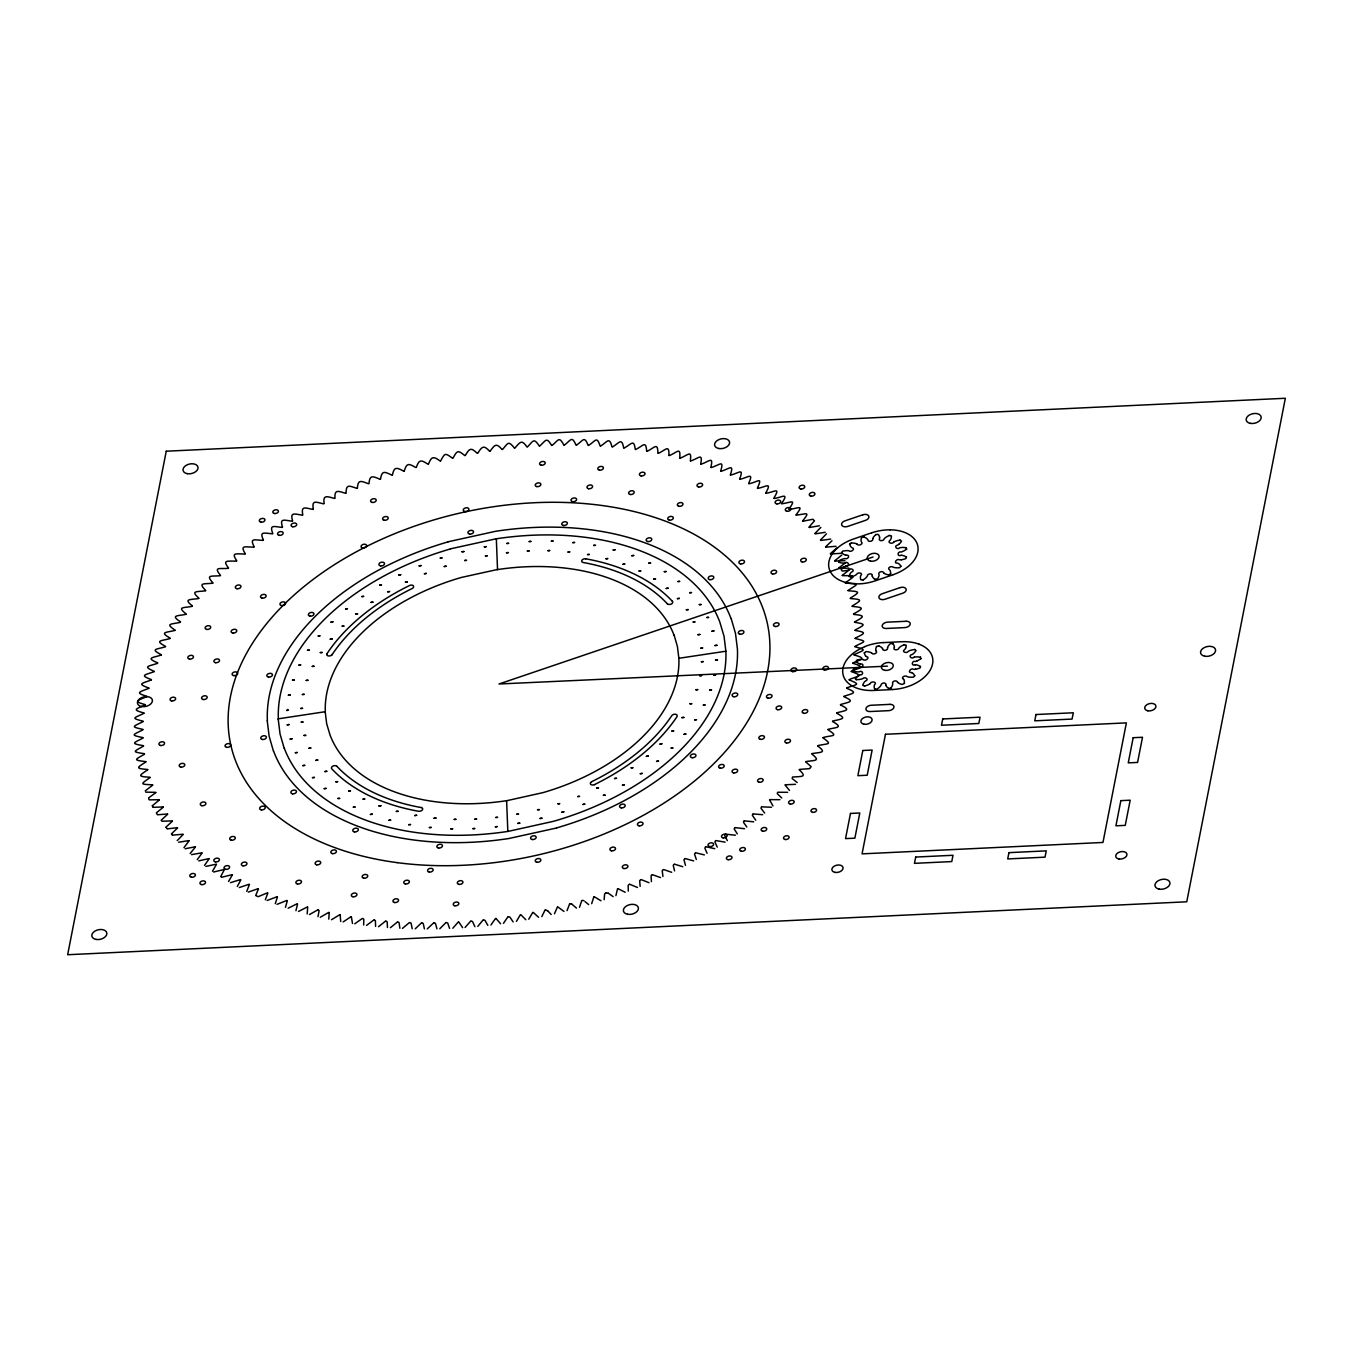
<?xml version="1.0" encoding="UTF-8"?>
<svg xmlns="http://www.w3.org/2000/svg" width="1353" height="1353" viewBox="0 0 1353 1353"><rect width="100%" height="100%" fill="white"/><g stroke="black" fill="none" stroke-linecap="round" stroke-linejoin="round"><path stroke-width="1.5" d="M143.553 746.078C133.406 751.879 131.427 751.659 144.467 753.722M854.504 621.974C864.685 616.478 865.362 615.547 853.608 614.414M628.282 891.103L628.147 885.42L629.179 884.388M887.585 647.681C888.633 650.37 882.528 651.723 882.494 648.611M142.894 729.368C130.125 726.612 132.898 726.764 143.215 721.555M855.164 638.515C868.457 641.643 864.652 641.237 854.842 646.43M872.262 575.955C873.226 572.742 866.867 573.435 867.205 576.243A10.3 6.562 -13 0 1 863.129 579.811M142.995 738.078C133 743.254 130.429 743.423 143.519 745.706M855.062 630.058C864.127 625.035 867.544 624.291 854.538 622.279M885.978 685.142C886.807 681.929 880.803 682.538 880.938 685.362A6.156 3.924 -13 0 1 880.211 686.394A14.748 9.403 -13 0 1 876.964 689.1L874.664 688.897M145.228 704.609C132.729 701.243 137.566 700.55 146.784 696.694M144.534 754.179C134.505 759.946 133.017 760.014 145.87 761.654M143.232 721.25C130.176 717.868 134.015 718.274 143.959 713.302M854.825 646.734C867.696 650.167 864.313 649.728 854.081 654.683M846.657 688.271C858.09 693.007 853.828 693.057 843.849 696.288M142.894 729.842C132.763 735.034 129.905 734.882 142.978 737.622M855.164 638.21C864.364 633.424 867.933 632.511 855.062 630.447M146.868 696.288C134.691 692.702 139.325 692.059 148.83 688.356M851.206 671.595C865.446 676.551 857.21 675.688 849.227 679.629M604.148 899.711L604.605 893.961L605.738 892.98M144.01 712.98C131.85 709.716 135.418 709.226 145.16 704.998M854.047 654.987C866.613 658.319 862.064 659.114 852.914 662.885M328.779 919.144L329.236 912.514M852.847 663.291C865.734 667.063 859.916 667.858 851.325 671.122M157.726 662.885C145.532 657.761 152.348 657.829 161.261 655.072M151.435 679.629C139.021 675.079 145.228 674.927 154.208 671.68M579.507 907.271L581.773 900.54M288.51 710.122L286.751 710.545L287.699 709.462M906.51 556.895L905.969 558.552A14.748 9.403 -13 0 1 901.504 559.736M843.731 696.609C855.417 701.717 849.684 701.784 840.568 704.524M567.025 910.654L569.63 903.922M148.915 688.051C137.11 683.772 141.321 683.62 151.299 680.018M849.143 679.933C861.895 684.939 856.449 684.144 846.775 687.882M920.598 666.42L920.057 667.959A14.748 9.403 -13 0 1 915.541 669.211M295.952 910.687L297.542 904.024M554.459 913.765L557.402 907.051M170.224 638.126C159.011 631.952 166.115 632.612 174.909 630.447M827.918 729.69C839.131 737.013 832.281 734.899 823.131 737.537M285.483 907.322L287.326 900.608M894.282 647.377C892.151 650.539 898.866 650.624 899.068 647.85A10.3 6.562 -13 0 1 904.075 644.84M541.826 916.573L545.107 909.892M154.327 671.376C142.606 666.302 147.883 666.505 157.523 663.359M275.268 903.669L277.45 896.954M165.624 646.43C154.157 640.29 161.125 641.051 169.954 638.599M832.484 721.47C843.612 727.745 836.881 727.204 828.137 729.301M840.399 704.93C852.119 710.494 845.422 710.376 836.831 712.828M180.575 621.89C170.14 615.057 177.277 616.105 186.004 614.33M265.323 899.745L267.86 893.048M516.423 921.376L520.364 914.763M161.413 654.767C149.811 648.814 156.39 649.508 165.404 646.819M836.644 713.217C847.384 718.9 842.327 718.714 832.687 721.081M255.683 895.568L258.457 888.853M841.448 552.92L842.53 551.195A14.731 9.386 -13 0 1 847.096 550.62A6.122 3.89 -13 0 1 848.771 550.739C850.8 552.954 856.246 548.455 851.832 547.661A10.283 6.562 -13 0 1 849.887 544.092M490.936 924.995L495.502 918.501M585.68 558.84L585.697 558.806A2.858 1.827 -13 0 0 581.925 560.311A2.858 1.827 -13 0 0 583.447 562.544A191.297 121.939 -13 0 1 667.469 603.945M855.891 661.651L857.024 659.943A14.748 9.403 -13 0 1 861.573 659.418A6.122 3.907 -13 0 1 863.248 659.554M237.282 886.452L240.885 879.873M175.112 630.143C164.778 623.327 171.104 624.409 180.27 622.346M822.945 737.842C832.907 744.996 828.307 743.22 817.787 745.621M228.556 881.513L232.327 874.884M192.43 606.026C183.602 598.855 189.082 599.836 198.62 598.567M805.695 761.874L811.157 766.677L809.872 768.25M817.584 745.926C826.954 752.911 821.491 752.065 812.104 753.57M198.942 598.195C190.249 590.517 196.388 591.988 205.487 590.838M799.183 769.705C807.555 777.637 801.754 776.182 792.638 777.062M452.815 928.243L458.295 921.968M186.224 614.042C176.905 606.584 182.858 608.072 192.126 606.398M811.817 753.942C820.983 761.384 814.996 760.082 805.931 761.57M799.437 769.417L809.551 768.639M769.586 799.894L772.952 805.948M204.506 865.396L209.106 858.834M901.132 566.129L899.559 567.719A14.731 9.386 -13 0 1 895.111 567.668A6.122 3.907 -13 0 1 893.572 567.313C891.458 565.216 886.249 568.159 889.733 570.019A10.283 6.562 -13 0 1 890.426 573.926M415.202 928.818L421.544 922.831M205.741 590.551C197.69 582.264 203.694 584.259 212.692 583.211M792.317 777.434L792.215 778.567L797.171 782.558M914.899 675.722L913.495 677.109A14.748 9.403 -13 0 1 908.962 677.092A6.156 3.924 -13 0 1 907.457 676.72C905.377 674.589 900.134 677.532 903.55 679.392M785.349 784.774L795.496 784.334M228.556 568.006C222.078 559.702 227.101 561.258 236.403 561.123M870.233 683.553C870.96 680.627 877.928 682.081 874.562 684.736A6.173 3.924 -13 0 0 874.224 685.937A14.748 9.403 -13 0 0 874.562 688.863M789.509 790.456L785.078 785.044M212.979 582.923C205.25 574.399 211.423 576.564 220.268 575.718M777.789 792.266L787.632 792.317M236.809 560.785C231.075 552.498 235.405 553.851 244.961 554.053M761.333 807.115L760.961 808.198L764.648 813.052M777.501 792.537L777.282 793.687L781.746 797.966M220.556 575.431C212.996 566.298 219.964 569.156 228.167 568.345M769.891 799.623L779.903 799.674M177.226 840.619L183.145 834.48M820.831 527.366L814.912 533.505M378.519 926.704L385.622 921.072M761.654 806.845L771.447 807.251M366.562 925.401L373.918 919.905M753.097 813.931L762.652 814.692M165.962 827.089L172.44 821.17M831.994 540.777L825.618 546.815M263.429 540.067C259.302 531.34 263.531 532.947 272.443 533.809M734.713 827.85L734.205 828.983L737.3 833.888M354.757 923.811L362.35 918.45M755.735 820.239L752.336 815.267L752.758 814.185M245.282 553.783C239.65 544.582 245.282 547.153 253.823 547.136M744.218 820.848L753.672 821.829M849.464 544.143L851.426 542.739M343.138 921.917L350.968 916.725M254.161 546.883C249.595 537.75 254.06 539.948 262.989 540.388M743.896 821.102L743.44 822.235L746.822 827.021M864.11 652.958L866.106 651.571A14.731 9.386 -13 0 1 870.216 652.298A6.122 3.89 -13 0 1 871.518 652.907M735.068 827.596L744.539 828.712M893.978 541.893C892.405 544.718 886.435 542.57 890.223 540.135A6.139 3.907 -13 0 0 890.9 538.951A14.748 9.403 -13 0 0 891.424 535.923L889.209 535.331M841.718 555.102L834.733 560.785M725.614 834.175L735.423 835.19M845.913 562.442L838.674 568.006M292.637 520.922C289.948 512.111 293.939 513.734 302.412 515.222M727.339 840.653L724.667 835.461L725.259 834.412M272.799 533.572C269.213 524.237 273.678 526.571 282.168 527.416M715.889 840.568L725.09 842.141M309.465 914.543L317.904 909.825M717.259 847.13L714.891 841.921L715.517 840.788M282.54 527.18C279.564 518.131 283.386 519.975 292.163 521.226M705.894 846.758L714.773 848.669M684.77 858.766L683.975 859.798L685.464 865.328M705.505 846.995L704.845 848.111L707.078 853.303M695.645 852.762L704.355 854.893M324.111 503.57C322.961 494.86 326.259 496.094 334.529 498.462M674.048 864.347L673.219 865.43L674.572 870.875M288.155 908.218L296.967 903.838M696.305 859.476L694.529 854.098L695.256 852.982M302.784 515.003C301.042 505.751 304.459 507.696 312.881 509.421M685.159 858.563L693.7 860.914M890.849 573.926L888.566 575.093M313.287 509.202C311.765 499.612 315.587 502.081 323.604 503.84M904.565 683.333L902.248 684.466A14.731 9.386 -13 0 1 898.629 683.13A6.122 3.907 -13 0 1 897.631 682.335M674.454 864.144L682.791 866.715M651.977 874.833L651.047 875.814L651.419 881.632M663.528 869.505L671.663 872.296M667.486 603.827A2.858 1.827 -13 0 0 671.308 603.996A2.858 1.827 -13 0 0 672.39 601.341L672.441 601.324M662.919 876.456L662.226 870.706L663.122 869.708M334.935 498.276C334.546 489.279 337.607 490.868 345.641 493.338M652.4 874.647L660.518 877.573M368.997 483.545C369.657 474.937 372.379 475.867 380.092 479.334M864.787 646.649L861.489 648.121A36.227 23.086 -13 0 0 844.171 677.802A36.345 23.17 -13 0 0 873.75 690.453L892.405 689.573M346.064 493.135C346.131 484.053 348.854 485.592 356.955 488.416M641.085 879.551L648.983 882.697M357.378 488.247C357.97 479.3 360.727 480.839 368.439 483.748M640.662 879.738L639.681 880.702L640.138 886.401M629.602 884.219L637.466 887.483M392.438 474.971C394.129 466.633 396.395 467.157 403.803 471.233M617.966 888.65L625.204 892.27M861.54 537.648L864.06 536.786M617.526 888.803L615.903 895.669M380.531 479.165C381.935 470.235 384.303 471.554 391.88 475.157M876.321 646.565L878.841 645.736M606.178 892.828L608.292 893.217M871.67 532.794L853.608 538.968A36.345 23.17 -13 0 0 837.997 547.542L835.731 549.707A36.345 23.17 -13 0 0 835.19 577.41A36.345 23.17 -13 0 0 875.137 580.877L893.081 574.754M873.023 557.013L499.02 683.992L887.365 666.15M914.273 657.203C911.127 659.757 907.728 655.258 912.328 654.378A6.139 3.907 -13 0 0 913.647 653.398A14.748 9.403 -13 0 0 916.032 650.539L914.594 649.322M594.255 896.751L600.986 900.76M428.546 464.028C431.387 456.435 433.383 455.944 440.182 461.052M591.684 903.686L593.815 896.887M404.243 471.098C406.746 462.641 408.707 463.419 415.828 467.58M582.23 900.405L583.989 900.641M416.284 467.445C419.193 459.225 420.935 459.699 427.971 464.18M570.087 903.804L571.761 904.024M576.479 908.117L571.947 904.227M453.069 458.058C457.179 450.481 457.618 449.737 464.84 455.606M448.063 541.775L495.739 531.272A238.399 151.959 -13 0 1 731.043 618.558M450.38 548.861L495.773 538.866A226.949 144.67 -13 0 1 719.779 621.974L724.024 636.198L725.851 650.962A226.949 144.67 -13 0 1 553.665 821.271L508.305 831.351A226.949 144.67 -13 0 1 284.299 748.243M556.59 828.002L508.914 838.505A238.382 151.959 -13 0 1 273.61 751.203M557.859 906.933L563.981 911.432M185.124 848.737L195.136 846.826M440.655 460.933C444.985 452.748 444.968 452.765 452.477 458.193M545.563 909.791L547.948 911.009M477.812 453.204C481.939 446.507 483.647 444.697 489.651 451.276M891.12 688.102L888.498 688.592M533.217 912.379L538.545 917.266M844.796 563.034C848.348 560.446 850.496 566.653 845.811 566.18A6.122 3.907 -13 0 0 844.289 567.008M825.178 532.287L815.25 533.877M465.297 455.521C469.592 448.114 470.929 447.268 477.22 453.306M497.092 569.579L461.238 577.477A179.289 114.278 -13 0 0 325.329 712.067M532.761 912.463L528.735 919.194M520.82 914.679L525.843 919.736M874.867 579.372L877.488 578.847A14.748 9.403 -13 0 0 878.993 575.685A6.156 3.924 -13 0 0 879.01 574.687C877.133 572.048 883.171 570.188 883.847 572.979M830.708 539.086L820.781 540.456M167.332 828.882L177.395 827.664M508.407 916.708L509.878 917.063L513.125 921.9M278.211 718.832L325.261 711.712M678.851 658.302L725.868 651.216M483.089 919.939L477.795 926.416M503.468 923.355L507.933 916.776M490.107 451.209C494.995 444.444 496.314 442.769 502.081 449.534M495.976 918.45L500.593 923.761M527.501 446.862C533.319 440.977 533.691 437.391 539.289 446.033M470.675 921.105L465.077 927.498M840.636 553.343L830.539 553.986M157.489 814.76L167.501 813.999M502.538 449.484C508.407 442.651 508.153 440.469 514.512 448.08M483.545 919.905L484.915 920.26L487.841 925.367M514.969 448.029C520.364 441.67 521.768 439.421 526.909 446.913M471.132 921.072L472.518 921.528L474.903 926.687M875.611 534.52L878.215 534.384A14.748 9.403 -13 0 1 879.585 537.04M848.805 568.108L838.86 568.345M149.236 799.877L159.231 799.708M458.768 921.934L462.608 927.668M901.183 555.322C896.802 557.284 897.276 550.84 901.233 551.973A6.139 3.924 -13 0 0 902.925 551.347A14.748 9.403 -13 0 0 906.628 549.115L906.662 549.132M852.255 575.701L842.327 575.651M915.355 664.78C910.924 666.843 911.601 660.112 915.491 661.414A6.139 3.907 -13 0 0 917.182 660.805M539.746 446.016C546.189 440.182 546.375 436.782 551.618 445.441M883.052 642.624L901.842 641.728A36.227 23.086 -13 0 1 918.924 644.129M446.439 922.526L447.742 923.067L449.551 928.395M439.793 928.75L445.983 922.543M552.075 445.425C558.721 439.962 559.043 435.92 563.88 445.154M893.014 643.487L890.409 643.605A14.765 9.42 -13 0 0 887.94 646.616A6.004 3.822 -13 0 0 887.585 647.63M434.178 922.831L435.446 923.406L436.951 928.818M564.336 445.137C571.203 439.979 571.71 435.429 576.057 445.137M433.721 922.831L427.26 928.919M422.001 922.831L423.218 923.439L424.419 928.919M600.681 446.033C607.311 441.907 609.307 436.224 611.979 446.862M397.478 921.951L390.425 927.684M576.513 445.154C583.498 440.266 584.225 435.48 588.149 445.425M409.908 922.56L411.075 923.118L412.191 928.75M612.537 446.913C619.573 442.651 621.72 437.374 623.699 448.012M588.589 445.441C595.709 440.841 596.741 435.717 600.123 446M890.088 529.818L893.606 529.97A36.227 23.086 -13 0 1 918.095 549.132A36.227 23.086 -13 0 1 893.115 574.687M402.45 928.395L409.452 922.543M397.934 921.985L399.05 922.577L399.862 928.259M863.349 580.031L860.846 579.811A14.748 9.403 -13 0 1 860.423 576.885A6.139 3.924 -13 0 1 860.762 575.735C863.806 572.809 857.447 571.71 856.415 574.568A10.283 6.562 -13 0 1 850.817 576.987M386.062 921.105L387.178 921.816L387.465 927.465M845.98 555.17C850.682 554.324 848.399 559.922 844.881 558.586A6.122 3.907 -13 0 0 843.105 558.992A14.748 9.403 -13 0 0 838.928 560.717L838.877 562.425M860.356 663.968C865.108 663.342 862.605 668.703 859.155 667.384A6.122 3.907 -13 0 0 857.379 667.756M374.358 919.955L375.39 920.615L375.593 926.416M647.208 451.276C654.564 447.725 657.795 441.873 657.896 453.204M624.139 448.063C631.868 443.818 633.864 438.795 635.267 449.467M362.79 918.518L363.788 919.211L363.669 925.046M658.421 453.306C665.744 450.075 669.312 443.869 668.923 455.487M339.738 914.696L331.519 919.719M635.69 449.517C643.504 445.577 645.905 440.215 646.666 451.192M351.374 916.793L352.49 923.473M340.161 914.78L340.719 921.494M320.306 917.249L328.728 912.396M669.329 455.589C677.379 452.325 680.694 446.422 679.747 458.058M903.956 644.586L906.189 645.195A14.748 9.403 -13 0 1 905.597 648.239M318.31 909.926L319.122 910.721L317.972 916.691M911.55 672.627C906.865 673.05 910.873 667.333 913.749 669.312A6.139 3.924 -13 0 0 915.541 669.177M680.136 458.16C688.491 454.997 691.772 449.45 690.334 460.899M307.706 907.068L307.182 913.935M863.282 659.571C865.26 661.752 870.74 657.355 866.394 656.493M298.523 911.465L307.317 906.967M690.723 461.018C699.129 457.99 702.816 452.68 700.702 464.028M721.149 471.233C729.098 469.034 734.442 463.03 730.282 474.971M276.993 896.785L267.082 900.472M701.091 464.147C709.006 461.762 713.741 455.403 710.832 467.411M711.204 467.546C719.61 465.144 724.244 459.141 720.692 471.064M286.853 900.438L277.061 904.328M918.856 644.096L921.647 645.28A36.227 23.086 -13 0 1 929.41 671.376A36.227 23.086 -13 0 1 892.49 689.506M850.868 577.274L848.923 576.361M749.038 483.765C757.934 481.939 762.991 476.002 757.325 488.196M249.104 884.27L239.295 887.534M730.637 475.123C739.668 472.721 743.913 467.648 739.601 479.131M267.42 892.862L258.152 896.684L256.444 895.923M864.635 686.208L862.724 685.261A14.748 9.403 -13 0 1 864.246 682.233A6.139 3.924 -13 0 1 865.294 681.168C869.827 679.477 864.973 676.145 862.453 678.783A10.283 6.562 -13 0 1 856.314 679.561M774.271 498.513C782.305 497.211 789.374 491.985 781.544 503.57M223.955 869.556L213.639 872.009M757.731 488.433C766.542 486.606 772.039 481.617 765.73 493.101M248.275 892.101L258.119 888.684M739.939 479.283C748.344 477.508 753.925 471.656 748.615 483.545M249.442 884.439L246.77 891.356M230.5 882.663L240.394 879.602M766.035 493.287C774.948 491.917 780.715 486.59 773.815 498.225M232.006 874.698L221.621 877.285M224.243 869.759L220.691 876.693M613.163 896.633L608.376 893.268M208.836 858.614L198.79 860.88M216.497 864.398L212.472 871.197M809.331 527.484L819.343 525.776M188.845 840.619L178.697 842.209M900.016 539.932L901.538 541.132A14.714 9.386 -13 0 1 899.221 544.024M781.831 503.773C791.843 502.369 796.308 498.428 788.951 509.151M205.859 866.41L216.226 864.195M182.926 834.226L172.406 835.139M588.69 904.599L585.054 901.622M802.972 521.226L812.933 519.248L813.762 520.059M856.906 544.041C858.174 546.68 864.195 543.805 861.354 541.809A6.004 3.822 -13 0 1 861.083 540.811A14.765 9.42 -13 0 1 861.59 537.648M789.205 509.354C798.625 508.424 804.308 503.959 795.987 514.935M202.071 853.05L197.267 859.629M871.535 652.924C872.668 655.478 878.672 653.042 876.017 650.742M191.5 854.656L201.817 852.83M796.24 515.155C807.031 513.869 810.447 511.062 802.667 520.922M195.39 847.046L190.164 853.472M189.065 840.856L183.974 847.604M808.976 527.129L814.506 520.787M551.195 914.51L548.134 911.229M172.254 820.916L161.734 821.22M825.854 547.136L836.002 546.308M177.598 827.901L171.391 833.938L172.034 834.716M820.459 540.067L826.463 533.809M167.079 828.56L166.131 827.326M856.178 679.849L855.231 678.479M163.172 806.929L153.126 807.335M834.919 561.123L844.932 560.649M830.336 553.648L837.033 547.796M167.671 814.252L161.108 820.307M152.618 784.841C140.475 784.097 139.613 784.808 150.065 777.586M897.597 682.301C897.073 679.578 891.187 681.049 892.709 683.891A10.283 6.562 -13 0 1 890.764 687.984M157.269 814.405L156.339 812.882L163.324 807.183M149.946 777.214C136.89 776.554 139.105 775.658 147.765 769.772M152.923 806.98L152.399 806.016M159.366 799.978L152.263 805.779M148.898 799.133L148.695 797.813L155.849 792.621M842.209 575.363L849.566 569.698M145.735 792.148L155.713 792.334M845.321 582.855L852.931 577.325M152.72 785.129L145.228 790.896M906.138 547.508L906.628 549.03M850.377 598.567C862.774 599.447 861.979 600.055 852.119 606.026M855.316 583.566L845.439 583.143M855.367 583.701L855.942 585.342L848.027 590.466M920.497 657L920.97 658.64M852.204 606.398C864.415 607.548 863.738 608.224 853.54 613.958M848.111 590.754C860.457 591.565 860.187 591.853 850.293 598.195M731.178 618.524L735.508 633.508L737.419 649.017A238.382 151.959 -13 0 1 556.557 827.918M674.149 635.2L677.396 646.463L678.851 658.133A179.289 114.278 -13 0 1 542.824 792.672L506.986 800.638A179.289 114.278 -13 0 1 330.031 734.983L326.682 723.754L325.227 712.084M284.181 748.277L280.054 734.019L278.228 719.255M273.475 751.253L269.146 736.269L267.234 720.76M147.697 769.485C135.029 768.487 136.805 767.76 145.921 761.942M496.331 538.782L497.532 569.512M506.614 800.688L507.832 831.418M872.871 538.612C873.818 541.538 867.527 542.57 867.797 539.61A10.283 6.562 -13 0 0 863.823 537.073M267.37 720.726A238.399 151.959 -13 0 1 448.097 541.86M278.363 719.238A226.949 144.67 -13 0 1 450.414 548.946M497.092 569.647A179.289 114.278 -13 0 1 674.048 635.234M585.714 558.789A197.115 125.643 -13 0 1 672.39 601.341M326.8 654.26A3.281 2.097 -13 0 1 327.105 653.499A197.132 125.66 -13 0 1 409.485 585.528A2.858 1.827 -13 0 1 412.377 585.24A2.858 1.827 -13 0 1 413.544 586.847A2.909 1.86 -13 0 1 412.445 588.386A191.28 121.922 -13 0 0 332.094 654.683L332.381 654.294A2.858 1.827 -13 0 1 329.591 655.934A2.892 1.843 -13 0 1 326.716 654.277M336.863 766.373A2.892 1.843 -13 0 0 333.87 765.747A2.892 1.843 -13 0 0 331.502 767.641A2.96 1.894 -13 0 0 331.688 768.707A197.115 125.643 -13 0 0 418.415 811.242A3.535 2.249 -13 0 0 419.43 811.259L419.498 811.259A2.841 1.81 -13 0 0 422.542 809.5A2.841 1.81 -13 0 0 421.223 807.487M421.189 807.555A191.28 121.922 -13 0 1 336.931 766.339M594.491 784.588A197.132 125.66 -13 0 0 676.957 716.701A4.448 2.841 -13 0 0 677.092 716.16L677.126 715.991A2.858 1.827 -13 0 0 675.147 714.232A2.858 1.827 -13 0 0 671.798 715.636A191.28 121.939 -13 0 1 591.701 781.662M594.542 784.655A2.994 1.911 -13 0 1 592.529 784.977A2.875 1.827 -13 0 1 590.382 783.759A2.875 1.827 -13 0 1 591.718 781.696M855.57 678.462A10.283 6.545 -13 0 1 859.831 674.961C864.364 675.35 862.791 669.464 858.969 671.849A6.105 3.89 -13 0 1 857.413 671.883A14.748 9.403 -13 0 1 853.117 671.139L853.151 669.431A14.748 9.403 -13 0 1 857.362 667.722M870.267 683.62A10.3 6.562 -13 0 1 864.601 685.92M888.786 688.339A10.283 6.562 -13 0 1 885.877 685.21M903.686 679.392A10.283 6.562 -13 0 1 904.142 683.316M911.651 672.576A10.3 6.562 -13 0 1 914.577 675.722M915.389 664.712A10.283 6.545 -13 0 1 920.277 666.522M920.936 658.623A14.714 9.386 -13 0 1 917.216 660.839M914.273 657.135A10.3 6.562 -13 0 1 920.277 657.27M914.527 649.609A10.3 6.562 -13 0 0 908.472 651.165C907.017 654.125 900.76 651.605 904.836 649.406A6.122 3.907 -13 0 0 905.529 648.239M892.659 643.69A10.283 6.562 -13 0 1 894.401 647.309M878.621 646.007A10.3 6.562 -13 0 1 882.579 648.527M875.898 650.708A10.283 6.562 -13 0 1 876.71 646.633M866.275 656.543A10.3 6.562 -13 0 1 864.533 652.907M860.305 664.035A10.3 6.562 -13 0 1 856.28 661.499M864.736 646.616A36.345 23.17 -13 0 1 883.069 642.574M871.755 532.811A36.227 23.086 -13 0 1 890.173 529.835M849.363 576.31A10.283 6.545 -13 0 1 851.325 572.218C855.942 570.611 850.969 567.178 848.483 569.901A6.105 3.89 -13 0 1 846.961 570.391A14.748 9.403 -13 0 1 842.226 571.017L841.177 569.596A14.748 9.403 -13 0 1 844.255 566.975M872.245 576.006A6.173 3.924 -13 0 0 872.685 577.038A14.748 9.403 -13 0 0 874.901 579.338M888.701 574.805A10.283 6.562 -13 0 1 883.797 573.08M900.709 566.247A10.283 6.562 -13 0 0 897.699 563.136C892.794 563.812 896.785 557.876 899.711 559.854A6.156 3.924 -13 0 0 901.487 559.702M901.216 555.254A10.3 6.562 -13 0 1 906.189 556.996M905.918 547.796A10.283 6.545 -13 0 0 899.897 547.728C897.14 550.62 893.132 545.631 897.885 544.988A6.139 3.907 -13 0 0 899.17 544.007M893.91 541.843A10.3 6.562 -13 0 1 899.965 540.219M889.344 535.585A10.3 6.562 -13 0 0 884.338 538.595C884.118 541.521 877.573 541.403 879.585 538.223A6.122 3.907 -13 0 0 879.518 537.073M872.77 538.562A10.3 6.562 -13 0 1 875.898 534.706M851.375 543.027A10.3 6.562 -13 0 1 856.956 543.957M845.929 555.237A10.3 6.562 -13 0 1 841.837 552.751M844.779 563.102A10.3 6.562 -13 0 1 839.164 562.188M288.392 695.222L290.32 695.002L288.392 695.222M292.485 680.153L294.413 680.001L292.536 680.018M287.242 724.819L289.153 724.548L287.242 724.819M290.168 739.026L292.079 738.738L290.168 739.026M298.928 665.135L300.856 664.915L298.979 664.999M307.52 650.303L309.431 650.083L307.537 650.252M295.36 752.725L297.271 752.505L295.36 752.725M302.379 694.546L304.307 694.326L302.396 694.478M300.755 708.515L302.666 708.295L300.772 708.448M301.279 722.231L303.19 722.012L301.313 722.096M306.235 680.474L308.146 680.255L306.252 680.424M312.255 666.454L314.184 666.234L312.272 666.386M304.019 735.525L305.947 735.372L304.07 735.389M318.209 635.995L320.137 635.775L318.259 635.859M302.818 765.629L304.713 765.358L302.818 765.629M320.272 652.653L322.2 652.484L320.323 652.518M308.89 748.294L310.784 748.006L308.89 748.294M330.995 622.092L332.906 621.805L330.995 622.092M312.492 777.654L314.403 777.434L312.492 777.654M330.267 639.208L332.178 638.92L330.267 639.208M315.841 760.369L317.752 760.082L315.841 760.369M342.191 626.236L344.119 626.084L342.241 626.101M324.889 771.565L326.8 771.278L324.889 771.565M345.59 608.935L347.501 608.782L345.624 608.799M324.213 788.664L326.124 788.393L324.213 788.664M355.771 613.958L357.699 613.788L355.822 613.822M335.865 781.848L337.776 781.679L335.899 781.713M361.86 596.588L363.771 596.369L361.877 596.521M337.878 798.541L339.806 798.388L337.929 798.405M371.01 602.406L372.921 602.136L371.01 602.406M348.634 791.082L350.545 790.862L348.651 791.015M379.635 585.223L381.563 585.071L379.686 585.088M353.353 807.2L355.264 806.98L353.37 807.132M387.618 591.768L389.529 591.549L387.618 591.768M363.061 799.149L364.972 798.93L363.078 799.082M398.78 574.924L400.708 574.704L398.78 574.924M370.418 814.472L372.329 814.185L370.418 814.472M405.477 582.162L407.388 581.891L405.477 582.162M378.958 805.982L380.886 805.762L378.958 805.982M419.142 565.858L421.054 565.571L419.142 565.858M388.92 820.341L390.831 820.189L388.954 820.206M424.453 573.706L426.364 573.435L424.453 573.706M396.328 811.462L398.256 811.31L396.378 811.326M440.266 558.096L442.194 557.876L440.3 558.045M408.724 824.738L410.652 824.518L408.741 824.67M444.241 566.518L446.152 566.231L444.241 566.518M414.728 815.555L416.639 815.267L414.728 815.555M462.016 551.753L463.927 551.534L462.016 551.753M429.375 827.613L431.303 827.393L429.391 827.546M464.671 560.531L466.582 560.311L464.688 560.463M434.059 818.277L435.97 818.007L434.059 818.277M484.34 546.883L486.251 546.663L484.357 546.815M450.87 828.949L452.798 828.797L450.921 828.831M485.456 555.965L487.384 555.745L485.473 555.897M454.202 819.495L456.13 819.326L454.253 819.36M506.817 543.517L508.745 543.297L506.834 543.449M506.479 552.802L508.407 552.582L506.496 552.734M472.975 828.696L474.903 828.476L472.992 828.628M474.818 819.258L476.746 819.089L474.869 819.123M527.349 551.043L529.26 550.772L527.349 551.043M495.739 817.516L497.65 817.297L495.756 817.466M529.192 541.606L531.103 541.386L529.209 541.538M495.384 826.818L497.295 826.598L495.401 826.751M547.948 550.722L549.876 550.502L547.965 550.654M516.677 814.32L518.605 814.1L516.711 814.252M551.347 541.2L553.259 540.98L551.364 541.132M517.844 823.402L519.755 823.182L517.844 823.402M568.023 552.092L569.951 551.872L568.057 552.024M537.513 809.77L539.441 809.618L537.564 809.635M572.793 542.654L574.704 542.435L572.809 542.587M540.016 818.497L541.927 818.227L540.016 818.497M587.54 554.612L589.451 554.459L587.591 554.493M557.893 803.817L559.821 803.665L557.943 803.699M593.629 545.479L595.557 545.31L593.679 545.344M561.901 812.189L563.812 811.901L561.901 812.189M605.975 558.789L607.903 558.569L605.992 558.721M577.697 796.579L579.608 796.359L577.714 796.511M613.18 549.944L615.108 549.724L613.18 549.944M583.075 804.426L585.003 804.206L583.092 804.359M623.056 564.269L624.985 564.049L623.073 564.201M596.656 788.106L598.567 787.886L596.673 788.038M631.783 555.728L633.678 555.457L631.783 555.728M603.387 795.361L605.315 795.209L603.438 795.226M639.022 571.084L640.933 570.915L639.056 570.949M614.566 778.516L616.478 778.296L614.566 778.516M648.78 563.237L650.692 563.085L648.814 563.102M622.481 785.078L624.376 784.791L622.481 785.078M653.617 579.185L655.512 578.898L653.617 579.185M631.158 767.861L633.086 767.692L631.208 767.726M664.289 571.744L666.217 571.524L664.34 571.609M640.307 773.696L642.218 773.426L640.307 773.696M666.234 588.47L668.145 588.2L666.234 588.47M646.379 756.361L648.273 756.09L646.379 756.361M677.904 581.57L679.815 581.35L677.921 581.502M656.577 761.401L658.488 761.113L656.577 761.401M677.43 598.652L679.324 598.381L677.43 598.652M659.976 744.082L661.888 743.795L659.976 744.082M686.343 609.78L688.254 609.628L686.377 609.645M671.9 731.11L673.828 730.958L671.951 730.975M689.675 592.766L691.586 592.546L689.692 592.699M671.173 748.175L673.084 747.955L671.189 748.108M693.176 622.042L695.104 621.822L693.193 621.974M681.929 717.631L683.857 717.411L681.929 717.631M699.298 604.673L701.209 604.52L699.332 604.537M683.941 734.341L685.853 734.053L683.941 734.341M697.945 634.692L699.873 634.472L697.945 634.692M689.979 703.814L691.89 703.661L690.013 703.695M695.983 689.81L697.911 689.59L696 689.742M700.871 648.188L702.782 647.969L700.888 648.121M699.789 675.756L701.7 675.587L699.822 675.621M701.395 661.803L703.323 661.583L701.412 661.735M706.875 617.56L708.786 617.391L706.909 617.425M694.647 719.881L696.575 719.728L694.698 719.745M711.999 631.174L713.91 630.887L711.999 631.174M703.34 705.116L705.268 704.964L703.391 704.981M709.665 690.131L711.593 689.912L709.682 690.064M715.01 645.55L716.921 645.28L715.01 645.55M713.775 675.096L715.686 674.876L713.792 675.029M715.551 660.112L717.462 659.892L715.551 660.112M166.25 451.209L67.65 954.728L1186.75 901.791L1285.35 398.272L166.25 451.209M850.479 813.441L845.54 838.606L854.876 838.167L859.798 813.001L850.479 813.441M862.808 750.492L857.87 775.675L867.205 775.235L872.127 750.052L862.808 750.492M885.471 734.273L862.064 853.861L1102.966 842.462L1126.389 722.874L885.471 734.273M915.693 857.058L914.459 863.349L951.768 861.573L953.002 855.282L915.693 857.058M942.737 718.95L941.502 725.242L978.811 723.483L980.046 717.191L942.737 718.95M1008.949 852.644L1007.714 858.935L1045.023 857.159L1046.258 850.868L1008.949 852.644M1035.992 714.536L1034.757 720.828L1072.066 719.069L1073.301 712.777L1035.992 714.536M1120.859 800.638L1115.921 825.82L1125.256 825.381L1130.178 800.198L1120.859 800.638M1133.171 737.706L1128.25 762.872L1137.569 762.432L1142.507 737.267L1133.171 737.706M862.808 514.783L844.864 520.905A4.769 3.044 -13 0 0 841.786 525.201A4.769 3.044 -13 0 0 847.688 526.418L865.632 520.313A4.769 3.044 -13 0 0 868.711 516.017A4.769 3.044 -13 0 0 862.808 514.783M900.083 587.625L882.139 593.747A4.769 3.044 -13 0 0 879.078 598.026A4.769 3.044 -13 0 0 884.963 599.261L902.908 593.138A4.769 3.044 -13 0 0 905.986 588.843A4.769 3.044 -13 0 0 900.083 587.625M906.155 621.281L887.5 622.16A4.769 3.044 -13 0 0 882.224 625.543A4.769 3.044 -13 0 0 886.266 628.469L904.92 627.589A4.769 3.044 -13 0 0 910.197 624.207A4.769 3.044 -13 0 0 906.155 621.281M889.885 704.372L871.231 705.251A4.769 3.044 -13 0 0 865.954 708.617A4.769 3.044 -13 0 0 869.996 711.543L888.65 710.663A4.769 3.044 -13 0 0 893.927 707.298A4.769 3.044 -13 0 0 889.885 704.372M627.606 914.273A7.644 4.871 -13 0 0 638.413 908.015A7.644 4.871 -13 0 0 626.676 905.85A7.644 4.871 -13 0 0 627.606 914.273M1159.183 889.124A7.644 4.871 -13 0 0 1169.973 882.866A7.644 4.871 -13 0 0 1158.253 880.702A7.644 4.871 -13 0 0 1159.183 889.124M718.815 448.519A7.644 4.871 -13 0 0 729.605 442.262A7.644 4.871 -13 0 0 717.885 440.097A7.644 4.871 -13 0 0 718.815 448.519M96.029 939.422A7.644 4.871 -13 0 0 106.836 933.164A7.644 4.871 -13 0 0 95.099 930.999A7.644 4.871 -13 0 0 96.029 939.422M187.238 473.668A7.644 4.871 -13 0 0 198.028 467.411A7.644 4.871 -13 0 0 186.308 465.246A7.644 4.871 -13 0 0 187.238 473.668M1250.392 423.371A7.644 4.871 -13 0 0 1261.182 417.113A7.644 4.871 -13 0 0 1249.462 414.948A7.644 4.871 -13 0 0 1250.392 423.371M1204.779 656.239A7.644 4.871 -13 0 0 1215.586 649.998A7.644 4.871 -13 0 0 1203.849 647.816A7.644 4.871 -13 0 0 1204.779 656.239M141.642 706.537A7.644 4.871 -13 0 0 152.432 700.296A7.644 4.871 -13 0 0 140.712 698.114A7.644 4.871 -13 0 0 141.642 706.537M740.04 634.236A2.858 1.827 -13 0 0 743.913 631.766A2.858 1.827 -13 0 0 739.398 631.141A2.858 1.827 -13 0 0 740.04 634.236M733.85 696.744A2.858 1.827 -13 0 0 737.723 694.258A2.858 1.827 -13 0 0 733.208 693.632A2.858 1.827 -13 0 0 733.85 696.744M261.044 522.157A2.858 1.827 -13 0 0 264.934 519.67A2.858 1.827 -13 0 0 260.419 519.045A2.858 1.827 -13 0 0 261.044 522.157M274.524 513.514A2.858 1.827 -13 0 0 278.397 511.045A2.858 1.827 -13 0 0 273.881 510.419A2.858 1.827 -13 0 0 274.524 513.514M279.293 535.348A2.858 1.827 -13 0 0 283.166 532.862A2.858 1.827 -13 0 0 278.65 532.236A2.858 1.827 -13 0 0 279.293 535.348M292.806 526.757A2.858 1.827 -13 0 0 296.696 524.288A2.858 1.827 -13 0 0 292.18 523.662A2.858 1.827 -13 0 0 292.806 526.757M787.006 511.282A2.858 1.827 -13 0 0 790.879 508.813A2.858 1.827 -13 0 0 786.364 508.187A2.858 1.827 -13 0 0 787.006 511.282M776.842 503.857A2.858 1.827 -13 0 0 780.715 501.388A2.858 1.827 -13 0 0 776.199 500.762A2.858 1.827 -13 0 0 776.842 503.857M800.858 488.974A2.858 1.827 -13 0 0 804.731 486.488A2.858 1.827 -13 0 0 800.215 485.862A2.858 1.827 -13 0 0 800.858 488.974M811.022 496.145A2.858 1.827 -13 0 0 814.895 493.659A2.858 1.827 -13 0 0 810.379 493.033A2.858 1.827 -13 0 0 811.022 496.145M728.1 859.696A2.858 1.827 -13 0 0 731.99 857.227A2.858 1.827 -13 0 0 727.474 856.601A2.858 1.827 -13 0 0 728.1 859.696M709.733 846.572A2.858 1.827 -13 0 0 713.606 844.103A2.858 1.827 -13 0 0 709.09 843.477A2.858 1.827 -13 0 0 709.733 846.572M723.195 837.879A2.858 1.827 -13 0 0 727.085 835.41A2.858 1.827 -13 0 0 722.57 834.784A2.858 1.827 -13 0 0 723.195 837.879M741.478 851.274A2.858 1.827 -13 0 0 745.351 848.788A2.858 1.827 -13 0 0 740.835 848.162A2.858 1.827 -13 0 0 741.478 851.274M201.665 884.608A2.858 1.827 -13 0 0 205.538 882.139A2.858 1.827 -13 0 0 201.022 881.513A2.858 1.827 -13 0 0 201.665 884.608M191.517 877.234A2.858 1.827 -13 0 0 195.39 874.748A2.858 1.827 -13 0 0 190.874 874.123A2.858 1.827 -13 0 0 191.517 877.234M225.731 869.353A2.858 1.827 -13 0 0 229.604 866.884A2.858 1.827 -13 0 0 225.088 866.258A2.858 1.827 -13 0 0 225.731 869.353M215.516 861.912A2.858 1.827 -13 0 0 219.406 859.426A2.858 1.827 -13 0 0 214.89 858.8A2.858 1.827 -13 0 0 215.516 861.912M669.447 520.161A2.858 1.827 -13 0 0 673.32 517.675A2.858 1.827 -13 0 0 668.805 517.049A2.858 1.827 -13 0 0 669.447 520.161M465.026 511.519A2.858 1.827 -13 0 0 468.899 509.032A2.858 1.827 -13 0 0 464.383 508.407A2.858 1.827 -13 0 0 465.026 511.519M281.678 605.603A2.858 1.827 -13 0 0 285.551 603.134A2.858 1.827 -13 0 0 281.035 602.508A2.858 1.827 -13 0 0 281.678 605.603M226.763 747.346A2.858 1.827 -13 0 0 230.653 744.86A2.858 1.827 -13 0 0 226.137 744.235A2.858 1.827 -13 0 0 226.763 747.346M332.534 853.625A2.858 1.827 -13 0 0 336.423 851.155A2.858 1.827 -13 0 0 331.908 850.53A2.858 1.827 -13 0 0 332.534 853.625M536.938 862.267A2.858 1.827 -13 0 0 540.828 859.798A2.858 1.827 -13 0 0 536.312 859.172A2.858 1.827 -13 0 0 536.938 862.267M720.303 768.183A2.858 1.827 -13 0 0 724.193 765.713A2.858 1.827 -13 0 0 719.678 765.088A2.858 1.827 -13 0 0 720.303 768.183M775.201 626.507A2.858 1.827 -13 0 0 779.074 624.037A2.858 1.827 -13 0 0 774.559 623.412A2.858 1.827 -13 0 0 775.201 626.507M639.157 825.82A2.858 1.827 -13 0 0 643.03 823.351A2.858 1.827 -13 0 0 638.515 822.725A2.858 1.827 -13 0 0 639.157 825.82M429.273 872.059A2.858 1.827 -13 0 0 433.146 869.59A2.858 1.827 -13 0 0 428.63 868.964A2.858 1.827 -13 0 0 429.273 872.059M261.332 809.872A2.858 1.827 -13 0 0 265.222 807.403A2.858 1.827 -13 0 0 260.706 806.777A2.858 1.827 -13 0 0 261.332 809.872M233.815 675.604A2.858 1.827 -13 0 0 237.705 673.134A2.858 1.827 -13 0 0 233.19 672.509A2.858 1.827 -13 0 0 233.815 675.604M362.79 547.965A2.858 1.827 -13 0 0 366.663 545.496A2.858 1.827 -13 0 0 362.147 544.87A2.858 1.827 -13 0 0 362.79 547.965M572.708 501.675A2.858 1.827 -13 0 0 576.598 499.206A2.858 1.827 -13 0 0 572.082 498.58A2.858 1.827 -13 0 0 572.708 501.675M740.632 563.93A2.858 1.827 -13 0 0 744.505 561.444A2.858 1.827 -13 0 0 739.99 560.818A2.858 1.827 -13 0 0 740.632 563.93M768.149 698.182A2.858 1.827 -13 0 0 772.039 695.713A2.858 1.827 -13 0 0 767.523 695.087A2.858 1.827 -13 0 0 768.149 698.182M709.919 579.659A2.858 1.827 -13 0 0 713.792 577.19A2.858 1.827 -13 0 0 709.276 576.564A2.858 1.827 -13 0 0 709.919 579.659M647.867 541.555A2.858 1.827 -13 0 0 651.757 539.069A2.858 1.827 -13 0 0 647.241 538.443A2.858 1.827 -13 0 0 647.867 541.555M563.491 525.471A2.858 1.827 -13 0 0 567.364 523.002A2.858 1.827 -13 0 0 562.848 522.376A2.858 1.827 -13 0 0 563.491 525.471M469.643 534.097A2.858 1.827 -13 0 0 473.533 531.628A2.858 1.827 -13 0 0 469.017 531.002A2.858 1.827 -13 0 0 469.643 534.097M380.633 565.909A2.858 1.827 -13 0 0 384.506 563.44A2.858 1.827 -13 0 0 379.99 562.814A2.858 1.827 -13 0 0 380.633 565.909M310.091 616.139A2.858 1.827 -13 0 0 313.964 613.67A2.858 1.827 -13 0 0 309.448 613.044A2.858 1.827 -13 0 0 310.091 616.139M268.554 677.075A2.858 1.827 -13 0 0 272.427 674.606A2.858 1.827 -13 0 0 267.911 673.98A2.858 1.827 -13 0 0 268.554 677.075M262.499 739.482A2.858 1.827 -13 0 0 266.372 737.013A2.858 1.827 -13 0 0 261.856 736.387A2.858 1.827 -13 0 0 262.499 739.482M292.586 793.822A2.858 1.827 -13 0 0 296.459 791.353A2.858 1.827 -13 0 0 291.944 790.727A2.858 1.827 -13 0 0 292.586 793.822M354.469 831.909A2.858 1.827 -13 0 0 358.342 829.423A2.858 1.827 -13 0 0 353.826 828.814A2.858 1.827 -13 0 0 354.469 831.909M438.558 848.01A2.858 1.827 -13 0 0 442.448 845.54A2.858 1.827 -13 0 0 437.932 844.915A2.858 1.827 -13 0 0 438.558 848.01M532.287 839.52A2.858 1.827 -13 0 0 536.16 837.05A2.858 1.827 -13 0 0 531.644 836.425A2.858 1.827 -13 0 0 532.287 839.52M621.315 807.859A2.858 1.827 -13 0 0 625.187 805.373A2.858 1.827 -13 0 0 620.672 804.747A2.858 1.827 -13 0 0 621.315 807.859M692.076 757.697A2.858 1.827 -13 0 0 695.949 755.228A2.858 1.827 -13 0 0 691.434 754.602A2.858 1.827 -13 0 0 692.076 757.697M1118.846 858.969A5.733 3.653 -13 0 0 1126.948 854.284A5.733 3.653 -13 0 0 1118.153 852.661A5.733 3.653 -13 0 0 1118.846 858.969M835.004 872.397A5.733 3.653 -13 0 0 843.105 867.713A5.733 3.653 -13 0 0 834.311 866.089A5.733 3.653 -13 0 0 835.004 872.397M864.026 724.244A5.733 3.653 -13 0 0 872.127 719.559A5.733 3.653 -13 0 0 863.332 717.936A5.733 3.653 -13 0 0 864.026 724.244M1147.868 710.815A5.733 3.653 -13 0 0 1155.952 706.131A5.733 3.653 -13 0 0 1147.158 704.507A5.733 3.653 -13 0 0 1147.868 710.815M812.663 812.341A2.858 1.827 -13 0 0 816.552 809.872A2.858 1.827 -13 0 0 812.037 809.246A2.858 1.827 -13 0 0 812.663 812.341M790.304 804.054A2.858 1.827 -13 0 0 794.177 801.585A2.858 1.827 -13 0 0 789.662 800.959A2.858 1.827 -13 0 0 790.304 804.054M785.23 839.503A2.858 1.827 -13 0 0 789.103 837.033A2.858 1.827 -13 0 0 784.588 836.408A2.858 1.827 -13 0 0 785.23 839.503M762.855 831.216A2.858 1.827 -13 0 0 766.728 828.746A2.858 1.827 -13 0 0 762.213 828.121A2.858 1.827 -13 0 0 762.855 831.216M397.19 862.639A275.082 175.349 -13 0 0 767.354 623.462A275.082 175.349 -13 0 0 332.534 565.875A275.082 175.349 -13 0 0 397.19 862.639M678.918 506.293A2.858 1.827 -13 0 0 682.977 503.942A2.858 1.827 -13 0 0 678.58 503.13A2.858 1.827 -13 0 0 678.918 506.293M772.597 573.943A2.858 1.827 -13 0 0 776.639 571.592A2.858 1.827 -13 0 0 772.242 570.78A2.858 1.827 -13 0 0 772.597 573.943M792.537 671.612A2.858 1.827 -13 0 0 796.596 669.278A2.858 1.827 -13 0 0 792.198 668.45A2.858 1.827 -13 0 0 792.537 671.612M733.647 772.884A2.858 1.827 -13 0 0 737.689 770.534A2.858 1.827 -13 0 0 733.292 769.722A2.858 1.827 -13 0 0 733.647 772.884M611.488 850.817A2.858 1.827 -13 0 0 615.53 848.466A2.858 1.827 -13 0 0 611.133 847.654A2.858 1.827 -13 0 0 611.488 850.817M458.887 884.372A2.858 1.827 -13 0 0 462.929 882.021A2.858 1.827 -13 0 0 458.532 881.209A2.858 1.827 -13 0 0 458.887 884.372M316.687 864.804A2.858 1.827 -13 0 0 320.746 862.453A2.858 1.827 -13 0 0 316.348 861.641A2.858 1.827 -13 0 0 316.687 864.804M203.153 699.501A2.858 1.827 -13 0 0 207.195 697.15A2.858 1.827 -13 0 0 202.798 696.338A2.858 1.827 -13 0 0 203.153 699.501M262.093 598.111A2.858 1.827 -13 0 0 266.152 595.777A2.858 1.827 -13 0 0 261.755 594.948A2.858 1.827 -13 0 0 262.093 598.111M384.167 520.245A2.858 1.827 -13 0 0 388.226 517.895A2.858 1.827 -13 0 0 383.829 517.083A2.858 1.827 -13 0 0 384.167 520.245M536.82 486.59A2.858 1.827 -13 0 0 540.862 484.239A2.858 1.827 -13 0 0 536.464 483.427A2.858 1.827 -13 0 0 536.82 486.59M201.868 805.695A2.858 1.827 -13 0 0 205.91 803.344A2.858 1.827 -13 0 0 201.512 802.532A2.858 1.827 -13 0 0 201.868 805.695M242.931 865.802A2.858 1.827 -13 0 0 246.973 863.451A2.858 1.827 -13 0 0 242.576 862.639A2.858 1.827 -13 0 0 242.931 865.802M180.761 767.066A2.858 1.827 -13 0 0 184.803 764.733A2.858 1.827 -13 0 0 180.406 763.921A2.858 1.827 -13 0 0 180.761 767.066M231.262 840.179A2.858 1.827 -13 0 0 235.321 837.828A2.858 1.827 -13 0 0 230.923 837.017A2.858 1.827 -13 0 0 231.262 840.179M160.517 745.486A2.858 1.827 -13 0 0 164.559 743.135A2.858 1.827 -13 0 0 160.161 742.323A2.858 1.827 -13 0 0 160.517 745.486M641.068 475.901A2.858 1.827 -13 0 0 645.026 473.499A2.858 1.827 -13 0 0 640.561 472.789A2.858 1.827 -13 0 0 641.068 475.901M236.91 588.707A2.858 1.827 -13 0 0 240.952 586.356A2.858 1.827 -13 0 0 236.555 585.545A2.858 1.827 -13 0 0 236.91 588.707M363.788 878.182A2.858 1.827 -13 0 0 367.745 875.763A2.858 1.827 -13 0 0 363.281 875.053A2.858 1.827 -13 0 0 363.788 878.182M352.981 896.751A2.858 1.827 -13 0 0 356.938 894.333A2.858 1.827 -13 0 0 352.473 893.623A2.858 1.827 -13 0 0 352.981 896.751M405.41 883.949A2.858 1.827 -13 0 0 409.367 881.53A2.858 1.827 -13 0 0 404.902 880.82A2.858 1.827 -13 0 0 405.41 883.949M394.586 902.519A2.858 1.827 -13 0 0 398.56 900.1A2.858 1.827 -13 0 0 394.095 899.39A2.858 1.827 -13 0 0 394.586 902.519M803.8 713.302A2.858 1.827 -13 0 0 807.758 710.883A2.858 1.827 -13 0 0 803.293 710.173A2.858 1.827 -13 0 0 803.8 713.302M777.738 709.699A2.858 1.827 -13 0 0 781.696 707.281A2.858 1.827 -13 0 0 777.231 706.57A2.858 1.827 -13 0 0 777.738 709.699M786.533 742.966A2.858 1.827 -13 0 0 790.49 740.548A2.858 1.827 -13 0 0 786.025 739.837A2.858 1.827 -13 0 0 786.533 742.966M760.487 739.364A2.858 1.827 -13 0 0 764.445 736.945A2.858 1.827 -13 0 0 759.98 736.235A2.858 1.827 -13 0 0 760.487 739.364M599.447 470.151A2.858 1.827 -13 0 0 603.404 467.732A2.858 1.827 -13 0 0 598.939 467.022A2.858 1.827 -13 0 0 599.447 470.151M588.64 488.721A2.858 1.827 -13 0 0 592.597 486.302A2.858 1.827 -13 0 0 588.132 485.592A2.858 1.827 -13 0 0 588.64 488.721M630.244 494.488A2.858 1.827 -13 0 0 634.202 492.069A2.858 1.827 -13 0 0 629.754 491.359A2.858 1.827 -13 0 0 630.244 494.488M189.488 659.08A2.858 1.827 -13 0 0 193.445 656.662A2.858 1.827 -13 0 0 188.98 655.951A2.858 1.827 -13 0 0 189.488 659.08M215.55 662.682A2.858 1.827 -13 0 0 219.507 660.264A2.858 1.827 -13 0 0 215.042 659.554A2.858 1.827 -13 0 0 215.55 662.682M206.738 629.416A2.858 1.827 -13 0 0 210.696 626.997A2.858 1.827 -13 0 0 206.248 626.287A2.858 1.827 -13 0 0 206.738 629.416M232.801 633.018A2.858 1.827 -13 0 0 236.758 630.599A2.858 1.827 -13 0 0 232.293 629.889A2.858 1.827 -13 0 0 232.801 633.018M759.118 782.237A2.858 1.827 -13 0 0 763.177 779.903A2.858 1.827 -13 0 0 758.779 779.091A2.858 1.827 -13 0 0 759.118 782.237M623.868 868.525A2.858 1.827 -13 0 0 627.91 866.174A2.858 1.827 -13 0 0 623.513 865.362A2.858 1.827 -13 0 0 623.868 868.525M454.794 905.766A2.858 1.827 -13 0 0 458.836 903.415A2.858 1.827 -13 0 0 454.439 902.603A2.858 1.827 -13 0 0 454.794 905.766M297.457 883.966A2.858 1.827 -13 0 0 301.499 881.632A2.858 1.827 -13 0 0 297.102 880.803A2.858 1.827 -13 0 0 297.457 883.966M171.611 700.905A2.858 1.827 -13 0 0 175.653 698.571A2.858 1.827 -13 0 0 171.256 697.759A2.858 1.827 -13 0 0 171.611 700.905M372.176 502.42A2.858 1.827 -13 0 0 376.219 500.069A2.858 1.827 -13 0 0 371.821 499.257A2.858 1.827 -13 0 0 372.176 502.42M698.571 486.979A2.858 1.827 -13 0 0 702.63 484.628A2.858 1.827 -13 0 0 698.233 483.816A2.858 1.827 -13 0 0 698.571 486.979M802.261 561.952A2.858 1.827 -13 0 0 806.303 559.601A2.858 1.827 -13 0 0 801.906 558.789A2.858 1.827 -13 0 0 802.261 561.952M824.417 670.023A2.858 1.827 -13 0 0 828.476 667.689A2.858 1.827 -13 0 0 824.078 666.877A2.858 1.827 -13 0 0 824.417 670.023M541.149 465.178A2.858 1.827 -13 0 0 545.208 462.844A2.858 1.827 -13 0 0 540.811 462.016A2.858 1.827 -13 0 0 541.149 465.178M884.879 670.361A6.072 3.873 -13 0 0 893.268 665.27A6.072 3.873 -13 0 0 883.83 663.731A6.072 3.873 -13 0 0 884.879 670.361M870.469 561.14A6.072 3.873 -13 0 0 879.129 556.252A6.072 3.873 -13 0 0 869.894 554.426A6.072 3.873 -13 0 0 870.469 561.14"/></g></svg>
